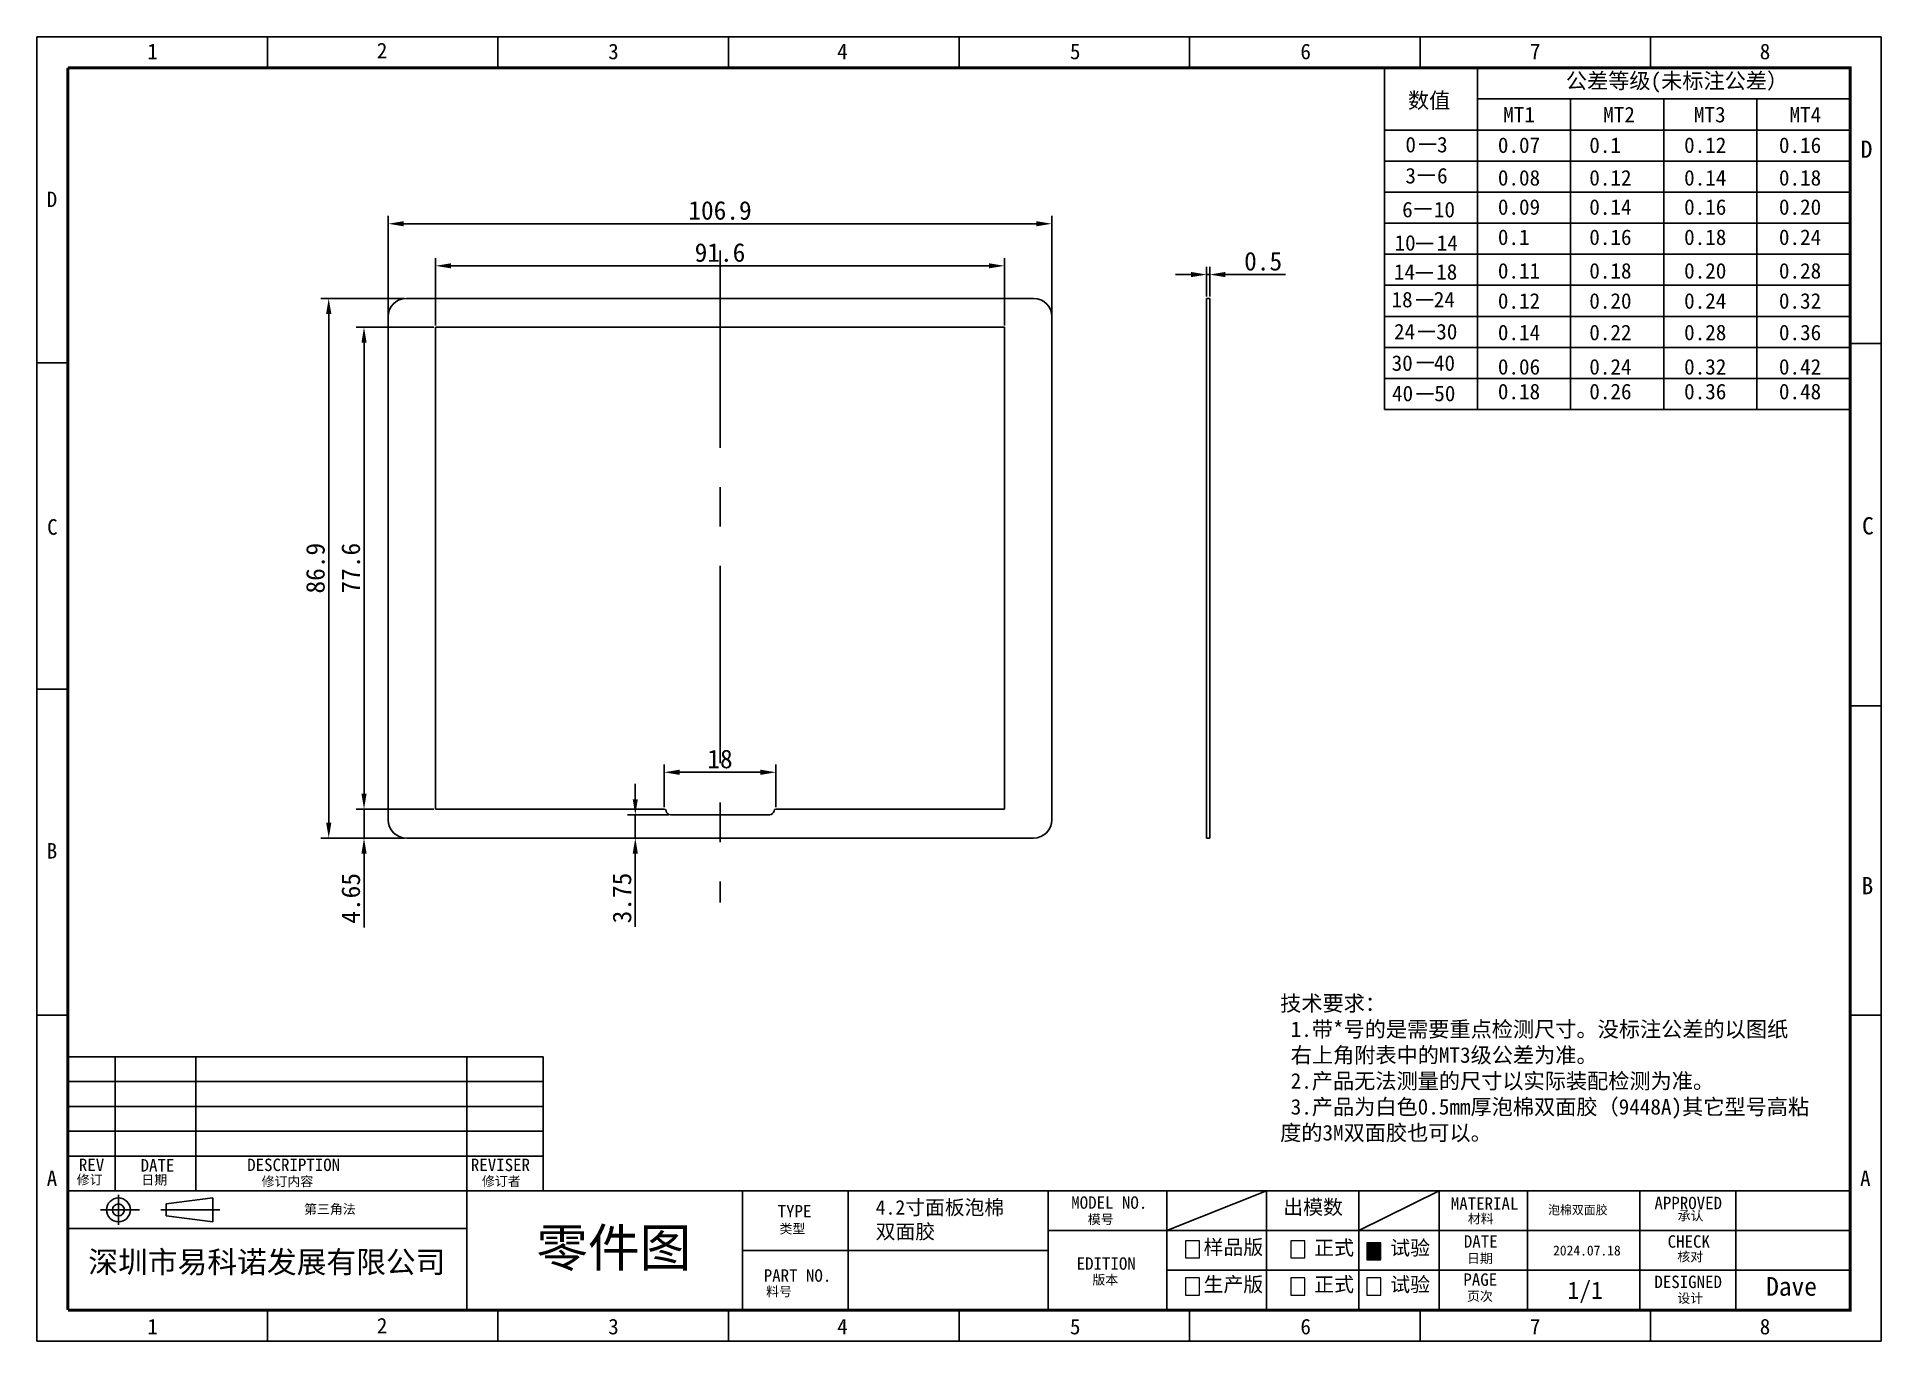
# Model space of a CAD drawing. Header units: millimetres. Extents: x 16822 to 17119, y 29551 to 29761.
import ezdxf
from ezdxf.enums import TextEntityAlignment as Align

# ---------------------------------------------------------------- set-up
doc = ezdxf.new("R2010")
doc.units = ezdxf.units.MM
doc.header["$PDMODE"] = 2
doc.linetypes.add('CENTER', pattern=[50.8, 31.75, -6.35, 6.35, -6.35])
doc.layers.add('dim', color=3, linetype='Continuous')
doc.layers.add('title bar', color=7, linetype='Continuous')
doc.styles.get("Standard").update_dxf_attribs({"font": ''})
doc.styles.add('style3', font='')
doc.styles.add('宝明', font='')
doc.styles.get('Standard').set_extended_font_data('SimSun')
doc.styles.get('style3').set_extended_font_data('SimSun')
doc.styles.get('宝明').set_extended_font_data('SimHei')
doc.dimstyles.new('ISO-25', dxfattribs={"dimtxt": 3, "dimasz": 2.5, "dimexe": 1.25, "dimexo": 0.3, "dimtad": 1, "dimdsep": 46, "dimtxsty": 'Standard', "dimcen": 2.5, "dimclrd": 5, "dimclre": 5, "dimadec": 0, "dimazin": 0, "dimtfac": 1, "dimtmove": 0, "dimatfit": 3, "dimfxl": 1, "dimarcsym": 0})

# ---------------------------------------------------------------- blocks, each defined once
blk = doc.blocks.new('*D3')
at = {"color": 5, "lineweight": -2}
for p, q in [((16878.47, 29715.77), (16878.47, 29731.68)), ((16880.97, 29730.43), (16982.87, 29730.43)), ((16985.37, 29715.77), (16985.37, 29731.68))]:
    blk.add_line(p, q, dxfattribs=at)
at = {"color": 5}
for points in [[(16880.97, 29730.85), (16880.97, 29730.02), (16878.47, 29730.43)], [(16982.87, 29730.85), (16982.87, 29730.02), (16985.37, 29730.43)]]:
    blk.add_solid(points, dxfattribs=at)
at = {"layer": 'Defpoints', "color": 0}
for p in [(16985.37, 29730.43), (16878.47, 29715.47), (16985.37, 29715.47)]:
    blk.add_point(p, dxfattribs=at)
at = {"color": 0, "insert": (16931.92, 29732.56), "char_height": 3, "attachment_point": 5}
blk.add_mtext('106.9', dxfattribs=at)
blk = doc.blocks.new('*D4')
at = {"color": 5, "lineweight": -2}
for p, q in [((16886.12, 29714.07), (16886.12, 29724.91)), ((16888.62, 29723.66), (16975.22, 29723.66)), ((16977.72, 29714.07), (16977.72, 29724.91))]:
    blk.add_line(p, q, dxfattribs=at)
at = {"color": 5}
for points in [[(16888.62, 29724.07), (16888.62, 29723.24), (16886.12, 29723.66)], [(16975.22, 29724.07), (16975.22, 29723.24), (16977.72, 29723.66)]]:
    blk.add_solid(points, dxfattribs=at)
at = {"layer": 'Defpoints', "color": 0}
for p in [(16977.72, 29723.66), (16886.12, 29713.77), (16977.72, 29713.77)]:
    blk.add_point(p, dxfattribs=at)
at = {"color": 0, "insert": (16931.92, 29725.78), "char_height": 3, "attachment_point": 5}
blk.add_mtext('91.6', dxfattribs=at)
blk = doc.blocks.new('*D5')
at = {"color": 5, "lineweight": -2}
for p, q in [((16881.12, 29718.42), (16867.66, 29718.42)), ((16868.91, 29715.92), (16868.91, 29634.02)), ((16881.12, 29631.52), (16867.66, 29631.52))]:
    blk.add_line(p, q, dxfattribs=at)
at = {"color": 5}
for points in [[(16868.49, 29715.92), (16869.33, 29715.92), (16868.91, 29718.42)], [(16868.49, 29634.02), (16869.33, 29634.02), (16868.91, 29631.52)]]:
    blk.add_solid(points, dxfattribs=at)
at = {"layer": 'Defpoints', "color": 0}
for p in [(16881.42, 29718.42), (16868.91, 29631.52), (16881.42, 29631.52)]:
    blk.add_point(p, dxfattribs=at)
at = {"color": 0, "insert": (16866.78, 29674.97), "char_height": 3, "attachment_point": 5, "rotation": 90}
blk.add_mtext('86.9', dxfattribs=at)
blk = doc.blocks.new('*D6')
at = {"color": 5, "lineweight": -2}
for p, q in [((16885.82, 29713.77), (16873.34, 29713.77)), ((16874.59, 29711.27), (16874.59, 29638.67)), ((16885.82, 29636.17), (16873.34, 29636.17))]:
    blk.add_line(p, q, dxfattribs=at)
at = {"color": 5}
for points in [[(16874.18, 29711.27), (16875.01, 29711.27), (16874.59, 29713.77)], [(16874.18, 29638.67), (16875.01, 29638.67), (16874.59, 29636.17)]]:
    blk.add_solid(points, dxfattribs=at)
at = {"layer": 'Defpoints', "color": 0}
for p in [(16886.12, 29713.77), (16874.59, 29636.17), (16886.12, 29636.17)]:
    blk.add_point(p, dxfattribs=at)
at = {"color": 0, "insert": (16872.47, 29674.97), "char_height": 3, "attachment_point": 5, "rotation": 90}
blk.add_mtext('77.6', dxfattribs=at)
blk = doc.blocks.new('*D7')
at = {"color": 5, "lineweight": -2}
for p, q in [((16874.59, 29638.67), (16874.59, 29641.17)), ((16885.82, 29636.17), (16873.34, 29636.17)), ((16874.59, 29636.17), (16874.59, 29631.52)), ((16880.82, 29631.52), (16873.34, 29631.52)), ((16874.59, 29629.02), (16874.59, 29617.11))]:
    blk.add_line(p, q, dxfattribs=at)
at = {"color": 5}
for points in [[(16874.18, 29638.67), (16875.01, 29638.67), (16874.59, 29636.17)], [(16874.18, 29629.02), (16875.01, 29629.02), (16874.59, 29631.52)]]:
    blk.add_solid(points, dxfattribs=at)
at = {"layer": 'Defpoints', "color": 0}
for p in [(16886.12, 29636.17), (16874.59, 29631.52), (16881.12, 29631.52)]:
    blk.add_point(p, dxfattribs=at)
at = {"color": 0, "insert": (16872.47, 29621.81), "char_height": 3, "attachment_point": 5, "rotation": 90}
blk.add_mtext('4.65', dxfattribs=at)
blk = doc.blocks.new('*D8')
at = {"color": 5, "lineweight": -2}
for p, q in [((16922.93, 29636.47), (16922.93, 29643.36)), ((16925.43, 29642.11), (16938.42, 29642.11)), ((16940.92, 29636.47), (16940.92, 29643.36))]:
    blk.add_line(p, q, dxfattribs=at)
at = {"color": 5}
for points in [[(16925.43, 29642.53), (16925.43, 29641.69), (16922.93, 29642.11)], [(16938.42, 29642.53), (16938.42, 29641.69), (16940.92, 29642.11)]]:
    blk.add_solid(points, dxfattribs=at)
at = {"layer": 'Defpoints', "color": 0}
for p in [(16940.92, 29642.11), (16922.93, 29636.17), (16940.92, 29636.17)]:
    blk.add_point(p, dxfattribs=at)
at = {"color": 0, "insert": (16931.92, 29644.23), "char_height": 3, "attachment_point": 5}
blk.add_mtext('18', dxfattribs=at)
blk = doc.blocks.new('*D9')
at = {"color": 5, "lineweight": -2}
for p, q in [((16918.28, 29637.77), (16918.28, 29640.27)), ((16923.62, 29635.27), (16917.03, 29635.27)), ((16918.28, 29635.27), (16918.28, 29631.52)), ((16923.62, 29631.52), (16917.03, 29631.52)), ((16918.28, 29629.02), (16918.28, 29617.21))]:
    blk.add_line(p, q, dxfattribs=at)
at = {"color": 5}
for points in [[(16917.86, 29637.77), (16918.69, 29637.77), (16918.28, 29635.27)], [(16917.86, 29629.02), (16918.69, 29629.02), (16918.28, 29631.52)]]:
    blk.add_solid(points, dxfattribs=at)
at = {"layer": 'Defpoints', "color": 0}
for p in [(16923.92, 29635.27), (16918.28, 29631.52), (16923.92, 29631.52)]:
    blk.add_point(p, dxfattribs=at)
at = {"color": 0, "insert": (16916.15, 29621.86), "char_height": 3, "attachment_point": 5, "rotation": 90}
blk.add_mtext('3.75', dxfattribs=at)
blk = doc.blocks.new('*D10')
at = {"color": 5, "lineweight": -2}
for p, q in [((17007.78, 29722.25), (17005.28, 29722.25)), ((17010.28, 29718.72), (17010.28, 29723.5)), ((17010.28, 29722.25), (17010.78, 29722.25)), ((17010.78, 29718.72), (17010.78, 29723.5)), ((17013.28, 29722.25), (17023, 29722.25))]:
    blk.add_line(p, q, dxfattribs=at)
at = {"color": 5}
for points in [[(17007.78, 29722.67), (17007.78, 29721.83), (17010.28, 29722.25)], [(17013.28, 29722.67), (17013.28, 29721.83), (17010.78, 29722.25)]]:
    blk.add_solid(points, dxfattribs=at)
at = {"layer": 'Defpoints', "color": 0}
for p in [(17010.78, 29722.25), (17010.28, 29718.42), (17010.78, 29718.42)]:
    blk.add_point(p, dxfattribs=at)
at = {"color": 0, "insert": (17019.39, 29724.38), "char_height": 3, "attachment_point": 5}
blk.add_mtext('0.5', dxfattribs=at)

msp = doc.modelspace()

# ---------------------------------------------------------------- hatches: boundary and pattern name
msp.add_hatch(color=256).paths.add_polyline_path([(17036.108, 29563.585), (17038.345, 29563.585), (17038.345, 29566.357), (17036.108, 29566.357)])

# ---------------------------------------------------------------- linework, layer by layer
for p, q in [((17038.908, 29700.518), (17038.908, 29755.518)), ((17053.908, 29700.518), (17053.908, 29755.518)), ((17113.908, 29750.518), (17053.908, 29750.518)), ((17068.908, 29700.518), (17068.908, 29750.518)), ((17083.908, 29700.518), (17083.908, 29750.518)), ((17098.908, 29700.518), (17098.908, 29750.518)), ((17113.908, 29745.518), (17038.908, 29745.518)), ((17044.51, 29743.237), (17047.237, 29743.237)), ((17113.908, 29740.518), (17038.908, 29740.518)), ((17113.908, 29735.518), (17038.908, 29735.518)), ((17044.313, 29738.233), (17047.04, 29738.233)), ((17043.77, 29732.841), (17046.498, 29732.841)), ((17113.908, 29730.518), (17038.908, 29730.518)), ((17044.016, 29727.264), (17046.744, 29727.264)), ((17113.908, 29725.518), (17038.908, 29725.518)), ((17043.969, 29722.528), (17046.696, 29722.528)), ((17010.783, 29718.418), (17010.283, 29718.418)), ((17010.283, 29631.518), (17010.283, 29718.418)), ((17010.783, 29631.518), (17010.783, 29718.418)), ((17113.908, 29720.518), (17038.908, 29720.518)), ((17044.016, 29718.186), (17046.744, 29718.186)), ((17113.908, 29715.518), (17038.908, 29715.518)), ((17044.328, 29713.098), (17047.055, 29713.098)), ((17113.908, 29710.518), (17038.908, 29710.518)), ((17044.131, 29708.077), (17046.858, 29708.077)), ((17113.908, 29705.518), (17038.908, 29705.518)), ((17044.112, 29703.07), (17046.84, 29703.07)), ((17113.908, 29700.518), (17038.908, 29700.518)), ((17010.783, 29631.518), (17010.283, 29631.518))]:
    msp.add_line(p, q)
at = {"color": 6, "linetype": 'CENTER'}
msp.add_line((16931.922, 29726.124), (16931.922, 29621.118), dxfattribs=at)
at = {"color": 7, "linetype": 'Continuous'}
for p, q in [((16982.422, 29718.418), (16881.422, 29718.418)), ((16878.472, 29715.468), (16878.472, 29634.468)), ((16985.372, 29634.468), (16985.372, 29715.468)), ((16886.122, 29713.768), (16977.722, 29713.768)), ((16886.122, 29636.168), (16886.122, 29713.768)), ((16977.722, 29713.768), (16977.722, 29636.168)), ((16922.927, 29636.168), (16886.122, 29636.168)), ((16923.922, 29635.268), (16939.922, 29635.268)), ((16977.722, 29636.168), (16940.917, 29636.168)), ((16881.422, 29631.518), (16982.422, 29631.518))]:
    msp.add_line(p, q, dxfattribs=at)
at = {"color": 1}
for p, q in [((17003.871, 29568.32), (17019.946, 29574.719)), ((17034.81, 29568.32), (17047.718, 29574.719))]:
    msp.add_line(p, q, dxfattribs=at)
at = {"color": 7}
for p, q in [((17019.946, 29568.32), (17019.946, 29574.719)), ((17019.946, 29568.32), (17019.946, 29555.52)), ((17034.81, 29568.32), (17034.81, 29555.52)), ((17047.718, 29561.92), (17003.871, 29561.92))]:
    msp.add_line(p, q, dxfattribs=at)
at = {"color": 7, "linetype": 'Continuous'}
for centre, radius, start, end in [((16881.422, 29715.468), 2.95, 90, 180), ((16982.422, 29715.468), 2.95, 0, 90), ((16922.927, 29635.868), 0.3, 5.73917, 90), ((16923.922, 29635.968), 0.7, 185.73917, 270), ((16939.922, 29635.968), 0.7, 270, 354.26083), ((16940.917, 29635.868), 0.3, 90, 174.26083), ((16881.422, 29634.468), 2.95, 180, 270), ((16982.422, 29634.468), 2.95, 270, 0)]:
    msp.add_arc(centre, radius, start, end, dxfattribs=at)
at = {"layer": 'dim', "color": 0, "lineweight": 18}
for points in [[(17006.899, 29563.917), (17009.145, 29563.917), (17009.145, 29566.688), (17006.899, 29566.688)], [(17023.845, 29563.915), (17026.082, 29563.915), (17026.082, 29566.687), (17023.845, 29566.687)], [(17036.108, 29563.585), (17038.345, 29563.585), (17038.345, 29566.357), (17036.108, 29566.357)], [(17006.899, 29557.923), (17009.145, 29557.923), (17009.145, 29560.695), (17006.899, 29560.695)], [(17023.845, 29557.923), (17026.082, 29557.923), (17026.082, 29560.695), (17023.845, 29560.695)], [(17036.108, 29557.91), (17038.345, 29557.91), (17038.345, 29560.682), (17036.108, 29560.682)]]:
    msp.add_lwpolyline(points, close=True, dxfattribs=at)
at = {"layer": 'title bar', "color": 0}
for p, q in [((16821.91, 29550.52), (16821.91, 29760.518)), ((16821.91, 29760.518), (17118.908, 29760.518)), ((16859.034, 29760.518), (16859.034, 29755.518)), ((16896.159, 29760.518), (16896.159, 29755.518)), ((16933.284, 29760.518), (16933.284, 29755.518)), ((16970.409, 29760.518), (16970.409, 29755.518)), ((17007.534, 29760.518), (17007.534, 29755.518)), ((17044.658, 29760.518), (17044.658, 29755.518)), ((17081.783, 29760.518), (17081.783, 29755.518)), ((17118.908, 29760.518), (17118.908, 29550.52)), ((16826.91, 29755.518), (17113.908, 29755.518)), ((17113.908, 29755.518), (17113.908, 29555.52)), ((17113.969, 29711.143), (17118.908, 29711.143)), ((16821.91, 29708.019), (16826.91, 29708.019)), ((16821.91, 29655.519), (16826.91, 29655.519)), ((17113.969, 29652.81), (17118.908, 29652.81)), ((16821.91, 29603.019), (16826.91, 29603.019)), ((17113.908, 29603.019), (17118.908, 29603.019)), ((16826.91, 29596.316), (16903.46, 29596.316)), ((16834.526, 29596.316), (16834.526, 29574.719)), ((16847.525, 29596.316), (16847.525, 29574.719)), ((16891.131, 29596.316), (16891.131, 29574.719)), ((16903.46, 29596.316), (16903.46, 29574.719)), ((16826.91, 29592.316), (16903.46, 29592.316)), ((16826.91, 29592.316), (16903.46, 29592.316)), ((16826.91, 29588.316), (16903.46, 29588.316)), ((16826.91, 29584.316), (16903.46, 29584.316)), ((16826.91, 29580.316), (16903.46, 29580.316)), ((16826.91, 29574.719), (17113.908, 29574.719)), ((16835.043, 29574.05), (16835.043, 29569.239)), ((16842.736, 29572.605), (16850.263, 29573.565)), ((16842.736, 29572.605), (16842.736, 29570.685)), ((16850.263, 29573.565), (16850.263, 29569.725)), ((16891.131, 29574.719), (16891.131, 29555.52)), ((16935.552, 29574.719), (16935.552, 29555.52)), ((16952.552, 29574.719), (16952.552, 29555.52)), ((16984.752, 29574.719), (16984.752, 29555.52)), ((17003.871, 29574.719), (17003.871, 29555.52)), ((17034.81, 29568.32), (17034.81, 29574.719)), ((17047.718, 29574.719), (17047.718, 29555.52)), ((17061.97, 29574.719), (17061.97, 29555.52)), ((17080.073, 29574.719), (17080.073, 29555.52)), ((17095.52, 29574.719), (17095.52, 29555.52)), ((16832.168, 29571.645), (16838.433, 29571.645)), ((16841.89, 29571.645), (16851.363, 29571.645)), ((16842.736, 29570.685), (16850.263, 29569.725)), ((16891.131, 29568.656), (16826.91, 29568.656)), ((17113.908, 29568.32), (16984.752, 29568.32)), ((16984.752, 29565.12), (16935.552, 29565.12)), ((17113.908, 29561.92), (17047.718, 29561.92)), ((16859.034, 29555.52), (16859.034, 29550.52)), ((16896.159, 29555.52), (16896.159, 29550.52)), ((16933.284, 29555.52), (16933.284, 29550.52)), ((16970.409, 29555.52), (16970.409, 29550.52)), ((17113.908, 29555.52), (17006.73, 29555.52)), ((17007.534, 29555.52), (17007.534, 29550.52)), ((17044.658, 29555.52), (17044.658, 29550.52)), ((17081.783, 29555.52), (17081.783, 29550.52)), ((17118.908, 29550.52), (16821.91, 29550.52))]:
    msp.add_line(p, q, dxfattribs=at)
at = {"layer": 'title bar', "color": 0, "const_width": 0.5}
for points in [[(16826.91, 29755.518), (16826.91, 29555.52)], [(16826.91, 29555.52), (17113.908, 29555.52), (17113.908, 29755.518), (16826.91, 29755.518)]]:
    msp.add_lwpolyline(points, dxfattribs=at)
at = {"layer": 'title bar', "color": 0}
for radius in [1.92, 0.96]:
    msp.add_circle((16835.043, 29571.645), radius, dxfattribs=at)

# ---------------------------------------------------------------- texts
at = {"char_height": 2.5, "attachment_point": 1}
for s, insert, width in [('公差等级(未标注公差）', (17068.138, 29754.703), 37.59192), ('数值', (17042.709, 29751.541), 14.3973), ('MT1', (17058.052, 29749.256), 15), ('MT2', (17074.153, 29749.256), 15), ('MT3', (17088.767, 29749.256), 15), ('MT4', (17104.158, 29749.256), 15), ('0  3', (17042.298, 29744.422), 9.59553), ('3  6', (17042.298, 29739.419), 9.59553), ('6  10', (17041.779, 29733.968), 14.8531), ('10  14', (17040.55, 29728.61), 17.36704), ('14  18', (17040.447, 29723.927), 15.61442), ('18  24', (17040.067, 29719.473), 15.61442), ('24  30', (17040.461, 29714.312), 15.61442), ('30  40', (17040.083, 29709.252), 15.61442), ('40  50', (17040.144, 29704.354), 15.61442), ('技术要求：\\P 1.带*号的是需要重点检测尺寸。没标注公差的以图纸     右上角附表中的MT3级公差为准。\\P 2.产品无法测量的尺寸以实际装配检测为准。\\P 3.产品为白色0.5mm厚泡棉双面胶（9448A)其它型号高粘度的3M双面胶也可以。\\P  ', (17022.125, 29606.165), 86.83527)]:
    msp.add_mtext(s, dxfattribs=dict(at, insert=insert, width=width))
for s, insert in [('0.07', (17057.192, 29744.337)), ('0.1', (17071.912, 29744.337)), ('0.12', (17087.183, 29744.337)), ('0.16', (17102.454, 29744.337)), ('0.08', (17057.192, 29739.083)), ('0.12', (17071.912, 29739.083)), ('0.14', (17087.183, 29739.083)), ('0.18', (17102.454, 29739.083)), ('0.09', (17057.192, 29734.377)), ('0.14', (17071.912, 29734.377)), ('0.16', (17087.183, 29734.377)), ('0.20', (17102.454, 29734.377)), ('0.1', (17057.192, 29729.515)), ('0.16', (17071.912, 29729.515)), ('0.18', (17087.183, 29729.515)), ('0.24', (17102.454, 29729.515)), ('0.11', (17057.192, 29724.103)), ('0.18', (17071.912, 29724.103)), ('0.20', (17087.183, 29724.103)), ('0.28', (17102.454, 29724.103)), ('0.12', (17057.192, 29719.257)), ('0.20', (17071.912, 29719.257)), ('0.24', (17087.183, 29719.257)), ('0.32', (17102.454, 29719.257)), ('0.14', (17057.192, 29714.177)), ('0.22', (17071.912, 29714.177)), ('0.28', (17087.183, 29714.177)), ('0.36', (17102.454, 29714.177)), ('0.06', (17057.192, 29708.648)), ('0.24', (17071.912, 29708.648)), ('0.32', (17087.183, 29708.648)), ('0.42', (17102.454, 29708.648)), ('0.18', (17057.192, 29704.668)), ('0.26', (17071.912, 29704.668)), ('0.36', (17087.183, 29704.668)), ('0.48', (17102.454, 29704.668))]:
    msp.add_mtext(s, dxfattribs=dict(at, insert=insert))
at = {"insert": (16956.992, 29573.218), "char_height": 2.33487, "attachment_point": 1, "style": 'style3'}
msp.add_mtext_dynamic_manual_height_columns('4.2寸面板泡棉双面胶', width=21.83475, gutter_width=3.088, heights=[0], dxfattribs=at)
at = {"color": 1, "attachment_point": 1, "style": 'style3'}
for s, width, insert, char_height in [('泡棉双面胶', 20.73693, (17065.275, 29572.339), 1.4057), ('2024.07.18', 19.05171, (17066.078, 29565.909), 1.6015)]:
    msp.add_mtext_dynamic_manual_height_columns(s, width=width, gutter_width=3.088, heights=[0], dxfattribs=dict(at, insert=insert, char_height=char_height))
at = {"color": 1, "insert": (17100.401, 29560.826), "char_height": 2.9999, "attachment_point": 1, "style": 'style3'}
msp.add_mtext('Dave', dxfattribs=at)
at = {"layer": 'title bar', "color": 0, "style": '宝明'}
for s, height, p in [('1', 2.5, (16839.686, 29756.92)), ('2', 2.5, (16876.652, 29757.068)), ('3', 2.5, (16913.914, 29756.92)), ('4', 2.5, (16950.789, 29756.92)), ('5', 2.5, (16988.273, 29756.92)), ('6', 2.5, (17025.386, 29756.92)), ('7', 2.5, (17062.351, 29756.92)), ('8', 2.5, (17099.36, 29756.92)), ('D', 2.778, (17115.62, 29741.048)), ('D', 2.5, (16823.487, 29733.108)), ('C', 2.5, (16823.557, 29680.354)), ('C', 2.778, (17115.834, 29680.404)), ('B', 2.5, (16823.487, 29628.213)), ('B', 2.778, (17115.755, 29622.469)), ('REV', 2, (16828.672, 29577.896)), ('DATE', 2, (16838.61, 29577.825)), ('DESCRIPTION', 1.99999, (16855.779, 29577.901)), ('REVISER', 2, (16891.798, 29577.896)), ('A', 2.5, (16823.487, 29575.478)), ('A', 2.5, (17115.516, 29575.478)), ('1', 2.5, (16839.686, 29551.61)), ('2', 2.5, (16876.652, 29551.758)), ('3', 2.5, (16913.914, 29551.61)), ('4', 2.5, (16950.789, 29551.61)), ('5', 2.5, (16988.273, 29551.61)), ('6', 2.5, (17025.386, 29551.61)), ('7', 2.5, (17062.351, 29551.61)), ('8', 2.5, (17099.36, 29551.61))]:
    msp.add_text(s, height=height, dxfattribs=at).set_placement(p)
at = {"layer": 'title bar', "color": 0, "linetype": 'Continuous', "style": '宝明'}
for s, p in [('修订', (16828.32, 29575.762)), ('日期', (16838.737, 29575.726)), ('修订内容', (16858.095, 29575.475)), ('修订者', (16893.573, 29575.509)), ('第三角法', (16864.934, 29571.014)), ('类型', (16941.505, 29567.852)), ('模号', (16991.152, 29569.366)), ('材料', (17052.351, 29569.48)), ('承认', (17086.135, 29569.941)), ('日期', (17052.217, 29563.078)), ('核对', (17086.097, 29563.358)), ('版本', (16991.893, 29559.639)), ('料号', (16939.346, 29557.742)), ('页次', (17052.223, 29556.994)), ('设计', (17086.097, 29556.674))]:
    msp.add_text(s, height=1.5247, dxfattribs=at).set_placement(p)
at = {"layer": 'title bar', "color": 0, "style": '宝明'}
for s, p in [('TYPE', (16943.926, 29571.442)), ('MODEL NO.', (16994.609, 29572.828)), ('PART NO.', (16944.404, 29561.081))]:
    msp.add_text(s, height=2, dxfattribs=at).set_placement(p, align=Align.MIDDLE)
for s, height, p in [('MATERIAL', 2, (17055.053, 29571.666)), ('APPROVED', 2, (17087.845, 29571.755)), ('DATE', 2, (17054.429, 29565.567)), ('CHECK', 2, (17087.935, 29565.559)), ('EDITION', 2, (16994.12, 29562.006)), ('PAGE', 2, (17054.356, 29559.424)), ('1/1', 2.8, (17071.245, 29557.316)), ('DESIGNED', 2, (17087.834, 29559.062))]:
    msp.add_text(s, height=height, dxfattribs=at).set_placement(p, align=Align.CENTER)
at = {"layer": 'title bar', "color": 7, "lineweight": 18, "insert": (17022.623, 29573.263), "char_height": 2.34718, "width": 12.72909, "attachment_point": 1, "style": '宝明'}
msp.add_mtext('{\\fSimSun|b0|i0|c134|p54;出模数}', dxfattribs=at)
at = {"layer": 'title bar', "color": 0, "attachment_point": 1, "style": '宝明'}
for s, insert, char_height, width in [('{\\fSimSun|b0|i0|c134|p54;零件图}', (16902.338, 29568.612), 6.09881, 100.69589), ('{\\fSimSun|b0|i0|c134|p54;深圳市易科诺发展有限公司}', (16830.195, 29565.012), 3.51292, 76.92324)]:
    msp.add_mtext(s, dxfattribs=dict(at, insert=insert, char_height=char_height, width=width))
at = {"layer": 'title bar', "color": 0, "lineweight": 18, "char_height": 2.34718, "width": 12.72909, "attachment_point": 1, "style": '宝明'}
for s, insert in [('{\\fSimSun|b0|i0|c134|p54;样品版}', (17009.79, 29566.822)), ('{\\fSimSun|b0|i0|c134|p54;正式}', (17027.618, 29566.722)), ('{\\fSimSun|b0|i0|c134|p54;试验}', (17039.862, 29566.708)), ('{\\fSimSun|b0|i0|c134|p54;生产版}', (17009.79, 29560.829)), ('{\\fSimSun|b0|i0|c134|p54;正式}', (17027.618, 29560.829)), ('{\\fSimSun|b0|i0|c134|p54;试验}', (17039.862, 29560.816))]:
    msp.add_mtext(s, dxfattribs=dict(at, insert=insert))

# ---------------------------------------------------------------- dimensions: what is measured, and where the dimension line sits
for base, p1, p2, picture, middle in [((16985.372, 29730.432), (16878.472, 29715.468), (16985.372, 29715.468), '*D3', (16931.922, 29732.557)), ((16977.722, 29723.658), (16886.122, 29713.768), (16977.722, 29713.768), '*D4', (16931.922, 29725.783)), ((17010.783, 29722.251), (17010.283, 29718.418), (17010.783, 29718.418), '*D10', (17019.391, 29724.376))]:
    dim = msp.add_linear_dim(base=base, p1=p1, p2=p2, dimstyle='ISO-25')
    dim.commit()
    dim.dimension.update_dxf_attribs({"geometry": picture, "text_midpoint": middle})
for base, p1, p2, picture, middle in [((16868.909, 29631.518), (16881.422, 29718.418), (16881.422, 29631.518), '*D5', (16866.784, 29674.968)), ((16874.595, 29636.168), (16886.122, 29713.768), (16886.122, 29636.168), '*D6', (16872.47, 29674.968)), ((16874.595, 29631.518), (16886.122, 29636.168), (16881.122, 29631.518), '*D7', (16872.47, 29621.812)), ((16918.278, 29631.518), (16923.922, 29635.268), (16923.922, 29631.518), '*D9', (16916.153, 29621.862))]:
    dim = msp.add_linear_dim(base=base, p1=p1, p2=p2, angle=90, dimstyle='ISO-25')
    dim.commit()
    dim.dimension.update_dxf_attribs({"geometry": picture, "text_midpoint": middle})
dim = msp.add_linear_dim(base=(16940.917, 29642.11), p1=(16922.927, 29636.168), p2=(16940.917, 29636.168), text='18', dimstyle='ISO-25')
dim.commit()
dim.dimension.update_dxf_attribs({"geometry": '*D8', "text_midpoint": (16931.922, 29644.235)})

doc.saveas('drawing.dxf')
